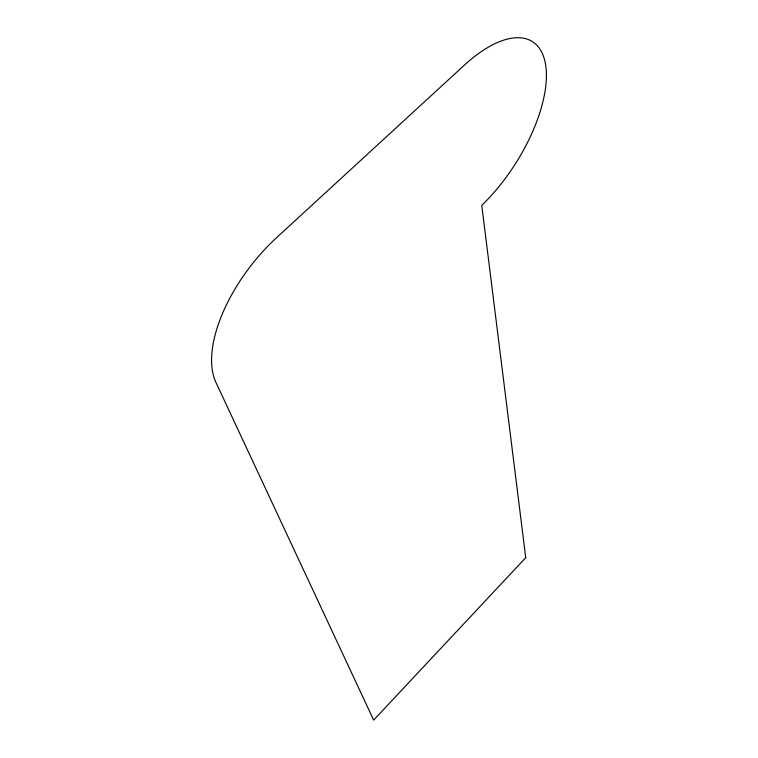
<?xml version="1.0" encoding="UTF-8"?>
<svg xmlns="http://www.w3.org/2000/svg" width="758" height="758" viewBox="0 0 758 758"><rect width="100%" height="100%" fill="white"/><g stroke="black" fill="none" stroke-linecap="round" stroke-linejoin="round"><path stroke-width="1.14" d="M525.739 557.689L373.666 720.1L215.878 382.297A116.315 57.447 -52.5 0 1 276.49 237.766L464.275 65.235A112.866 51.582 -57.3 0 1 545.902 66.789A112.866 51.582 -57.3 0 1 481.756 205.323L525.739 557.689"/></g></svg>
